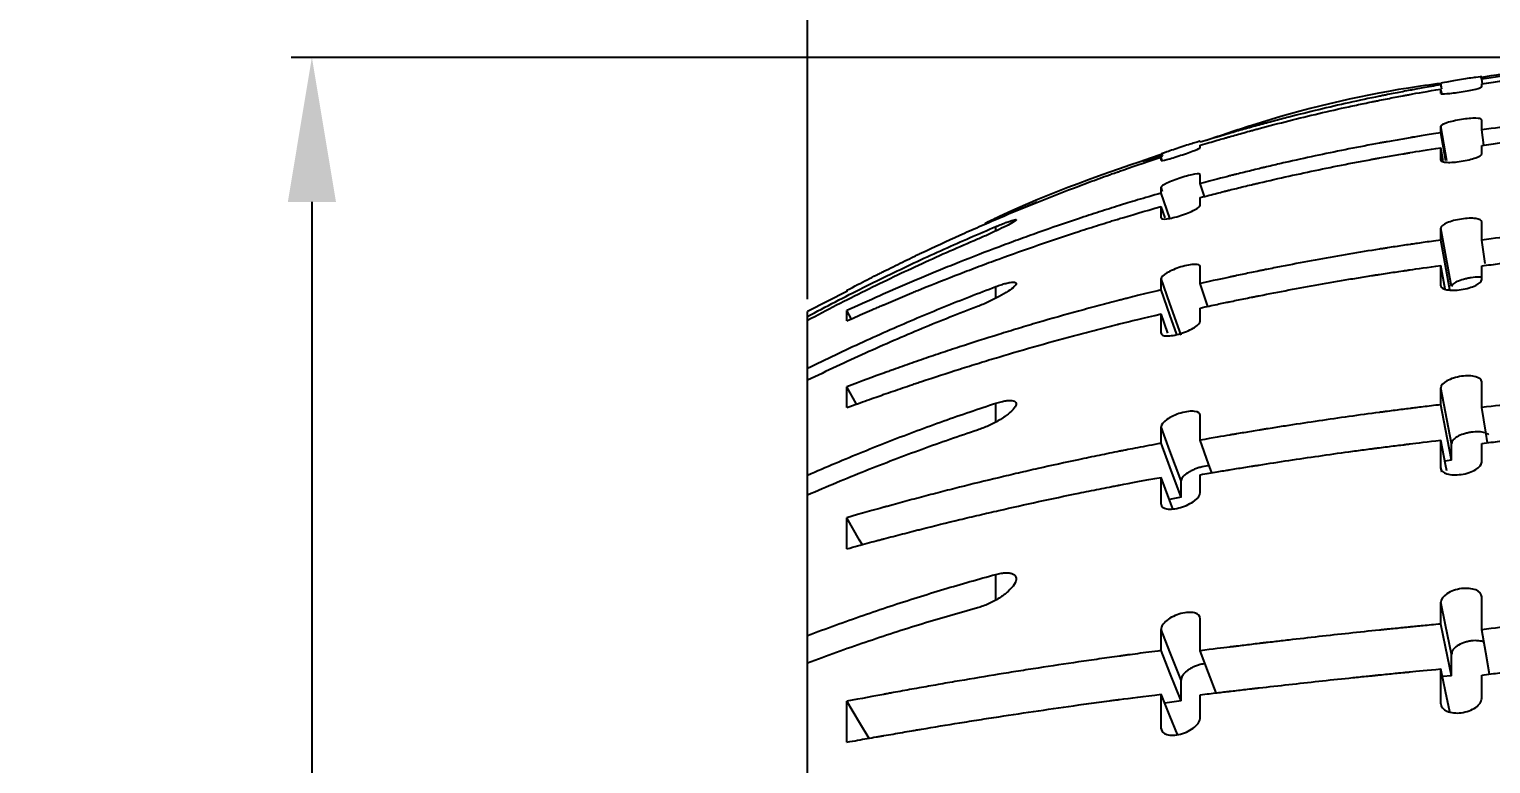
# Model space of a CAD drawing. Header units: millimetres. Extents: x 0 to 594, y 0 to 420.
# Drawn here: x 179.36 to 214.74, y 278.55 to 296.33 of the extents above; entities that cross this region are included whole.
import ezdxf

# ---------------------------------------------------------------- set-up
doc = ezdxf.new("R2010")
doc.units = ezdxf.units.MM
doc.header["$PDSIZE"] = -1
doc.layers.add('치수', color=4, linetype='Continuous')
doc.styles.add('누리로봇 문자스타일_20230829', font='GOTHIC.TTF')
doc.dimstyles.new('A2기본 치수스타일', dxfattribs={"dimtxt": 4, "dimasz": 4, "dimexe": 0.5, "dimexo": 0.3, "dimgap": 1, "dimtad": 1, "dimtoh": 1, "dimdec": 1, "dimzin": 12, "dimdsep": 46, "dimtxsty": '누리로봇 문자스타일_20230829', "dimcen": 0.09, "dimclrd": 3, "dimclre": 3, "dimclrt": 3, "dimadec": 0, "dimazin": 3, "dimtm": 1e-09, "dimtfac": 1, "dimtdec": 1, "dimtofl": 0, "dimtmove": 0, "dimatfit": 3, "dimfxl": 1, "dimfrac": 2, "dimarcsym": 0})

# ---------------------------------------------------------------- blocks, each defined once
blk = doc.blocks.new('*D59')
at = {"layer": 'Defpoints', "color": 0}
for p in [(220.527, 295.65), (186.2, 124.35), (220.483, 124.35)]:
    blk.add_point(p, dxfattribs=at)
at = {"layer": '치수', "color": 3, "lineweight": -2}
for p, q in [((220.227, 295.65), (185.7, 295.65)), ((186.2, 292.15), (186.2, 127.85)), ((220.183, 124.35), (185.7, 124.35))]:
    blk.add_line(p, q, dxfattribs=at)
at = {"layer": '치수', "color": 3}
for points in [[(185.617, 292.15), (186.783, 292.15), (186.2, 295.65)], [(185.617, 127.85), (186.783, 127.85), (186.2, 124.35)]]:
    blk.add_solid(points, dxfattribs=at)
at = {"layer": '치수', "color": 3, "insert": (182.637, 210), "char_height": 5, "attachment_point": 5, "rotation": 90, "style": '누리로봇 문자스타일_20230829'}
blk.add_mtext('{\\fISOCPEUR|b0|i0|c0|p34;%%C}171', dxfattribs=at)
blk = doc.blocks.new('*D62')
at = {"layer": 'Defpoints', "color": 0}
for p in [(250, 317.671), (198.2, 289.5), (250, 234.5)]:
    blk.add_point(p, dxfattribs=at)
at = {"layer": '치수', "color": 3, "lineweight": -2}
for p, q in [((198.2, 289.8), (198.2, 318.171)), ((250, 234.8), (250, 318.171)), ((201.7, 317.671), (246.5, 317.671))]:
    blk.add_line(p, q, dxfattribs=at)
at = {"layer": '치수', "color": 3}
for points in [[(201.7, 318.254), (201.7, 317.087), (198.2, 317.671)], [(246.5, 318.254), (246.5, 317.087), (250, 317.671)]]:
    blk.add_solid(points, dxfattribs=at)
at = {"layer": '치수', "color": 3, "insert": (224.1, 321.296), "char_height": 5, "attachment_point": 5, "style": '누리로봇 문자스타일_20230829'}
blk.add_mtext('51.8 {\\H0.7x;%%P0.5}', dxfattribs=at)

msp = doc.modelspace()

# ---------------------------------------------------------------- linework, layer by layer
at = {"color": 7, "linetype": 'Continuous', "lineweight": 25}
for p, q in [((214.523, 295.122), (214.523, 295.176)), ((214.539, 295.01), (214.523, 295.122)), ((213.535, 294.985), (213.535, 295.018)), ((213.554, 294.878), (213.535, 294.985)), ((213.535, 294.776), (213.535, 294.883)), ((213.555, 294.771), (213.535, 294.883)), ((214.523, 294.934), (214.523, 295.008)), ((214.523, 293.892), (214.523, 294.141)), ((213.535, 293.823), (213.535, 293.987)), ((214.578, 293.525), (214.523, 293.892)), ((207.71, 293.598), (207.71, 293.624)), ((207.71, 293.464), (207.71, 293.521)), ((213.535, 293.16), (213.535, 293.462)), ((213.591, 293.146), (213.535, 293.462)), ((214.523, 293.315), (214.523, 293.519)), ((206.811, 293.291), (206.316, 293.128)), ((206.76, 293.298), (206.76, 293.313)), ((206.76, 293.153), (206.76, 293.233)), ((206.788, 293.154), (206.76, 293.233)), ((207.71, 292.593), (207.71, 292.815)), ((206.76, 292.364), (206.76, 292.509)), ((206.97, 291.755), (206.76, 292.364)), ((207.811, 292.279), (207.71, 292.593)), ((203.758, 292.145), (202.93, 291.796)), ((206.76, 291.764), (206.76, 292.039)), ((206.856, 291.763), (206.76, 292.039)), ((207.71, 292.069), (207.71, 292.256)), ((202.745, 291.718), (202.496, 291.613)), ((214.523, 291.227), (214.523, 291.667)), ((213.535, 291.227), (213.535, 291.518)), ((214.61, 290.662), (214.523, 291.227)), ((207.71, 290.175), (207.71, 290.588)), ((213.535, 290.121), (213.535, 290.612)), ((213.639, 290.039), (213.535, 290.612)), ((214.523, 290.27), (214.523, 290.6)), ((206.76, 290.021), (206.76, 290.294)), ((207.894, 289.619), (207.71, 290.175)), ((199.164, 289.99), (198.2, 289.5)), ((199.154, 290.015), (199.154, 289.999)), ((198.2, 287.833), (198.2, 289.5)), ((199.154, 289.272), (199.154, 289.519)), ((199.261, 289.316), (199.154, 289.519)), ((207.71, 289.27), (207.71, 289.583)), ((206.76, 288.976), (206.76, 289.441)), ((206.927, 288.974), (206.76, 289.441)), ((198.2, 261.91), (198.2, 287.833)), ((214.523, 287.172), (214.523, 287.796)), ((199.154, 287.174), (199.154, 287.678)), ((199.386, 287.252), (199.154, 287.678)), ((213.535, 287.241), (213.535, 287.655)), ((207.71, 286.385), (207.71, 286.983)), ((206.76, 286.309), (206.76, 286.705)), ((213.535, 285.711), (213.535, 286.383)), ((214.523, 285.852), (214.523, 286.303)), ((213.79, 285.899), (213.632, 285.878)), ((206.76, 284.837), (206.76, 285.484)), ((207.71, 285.115), (207.71, 285.549)), ((207.243, 285.008), (206.961, 284.949)), ((199.154, 283.756), (199.154, 284.508)), ((213.535, 281.934), (213.535, 282.463)), ((214.523, 281.796), (214.523, 282.593)), ((207.71, 281.288), (207.71, 282.061)), ((206.76, 281.291), (206.76, 281.803)), ((213.535, 280.006), (213.535, 280.847)), ((213.79, 280.684), (213.574, 280.662)), ((214.523, 280.136), (214.523, 280.699)), ((199.154, 279.076), (199.154, 280.064)), ((206.76, 279.417), (206.76, 280.235)), ((207.243, 280.076), (206.848, 280.019)), ((207.71, 279.674), (207.71, 280.222))]:
    msp.add_line(p, q, dxfattribs=at)
at = {"color": 8, "linetype": 'Continuous', "lineweight": 25}
for p, q in [((213.56, 294.876), (213.535, 295.018)), ((213.682, 293.148), (213.535, 293.987)), ((206.788, 293.23), (206.76, 293.313)), ((206.797, 292.401), (206.76, 292.509)), ((202.76, 291.447), (202.76, 291.554)), ((202.76, 289.819), (202.76, 290.102)), ((202.76, 286.827), (202.76, 287.279)), ((213.555, 285.61), (213.535, 285.711)), ((202.76, 282.519), (202.76, 283.135)), ((206.8, 279.319), (206.76, 279.417))]:
    msp.add_line(p, q, dxfattribs=at)
at = {"color": 7, "linetype": 'Continuous', "lineweight": 25, "flags": 128}
for points in [[(213.655, 293.142), (213.647, 293.182), (213.535, 293.823)], [(213.79, 290.101), (213.647, 290.895), (213.535, 291.518)], [(213.753, 290.02), (213.647, 290.606), (213.535, 291.227)], [(207.243, 288.925), (206.973, 289.692), (206.76, 290.294)], [(207.142, 288.943), (206.973, 289.421), (206.76, 290.021)], [(213.79, 286.305), (213.647, 287.061), (213.535, 287.655)], [(213.79, 285.899), (213.647, 286.651), (213.535, 287.241)], [(214.662, 286.318), (214.619, 286.58), (214.523, 287.172)], [(207.243, 285.397), (206.973, 286.129), (206.76, 286.705)], [(207.243, 285.008), (206.973, 285.737), (206.76, 286.309)], [(207.985, 285.592), (207.909, 285.81), (207.71, 286.385)], [(213.678, 285.639), (213.647, 285.799), (213.535, 286.383)], [(207.047, 284.721), (206.973, 284.918), (206.76, 285.484)], [(199.527, 283.85), (199.462, 283.965), (199.154, 284.508)], [(213.79, 281.203), (213.647, 281.908), (213.535, 282.463)], [(207.243, 280.579), (206.973, 281.265), (206.76, 281.803)], [(213.79, 280.684), (213.647, 281.384), (213.535, 281.934)], [(214.712, 280.719), (214.619, 281.246), (214.523, 281.796)], [(207.243, 280.076), (206.973, 280.756), (206.76, 281.291)], [(208.09, 280.266), (207.909, 280.752), (207.71, 281.288)], [(213.75, 279.807), (213.647, 280.305), (213.535, 280.847)], [(199.694, 279.167), (199.462, 279.553), (199.154, 280.064)], [(207.155, 279.258), (206.973, 279.709), (206.76, 280.235)]]:
    msp.add_lwpolyline(points, dxfattribs=at)
at = {"color": 7, "linetype": 'Continuous', "lineweight": 25}
for points, knots in [([(226.575, 295.148), (225.849, 295.264), (223.839, 295.585), (220.5, 295.691), (217.179, 295.586), (215.187, 295.269), (214.479, 295.156)], [0, 0, 0, 0, 0.181404, 0.502225, 0.823046, 1, 1, 1, 1]), ([(220.5, 295.575), (220.335, 295.575), (220.19, 295.573), (220.003, 295.57), (219.917, 295.569), (219.83, 295.567), (219.79, 295.566), (219.774, 295.566), (219.763, 295.566), (219.76, 295.565), (219.634, 295.563), (219.452, 295.558), (219.231, 295.551), (219.134, 295.547), (219.069, 295.544), (219.035, 295.543), (218.503, 295.522), (218.005, 295.493), (217.258, 295.436), (216.885, 295.404), (216.449, 295.361), (216.231, 295.338), (216.137, 295.328), (216.075, 295.321), (216.045, 295.318), (215.882, 295.3), (215.691, 295.278), (215.476, 295.251), (215.371, 295.238), (215.319, 295.231), (215.296, 295.228), (215.282, 295.226), (215.272, 295.225), (215.098, 295.203), (214.85, 295.17), (214.523, 295.122)], [0, 0, 0, 0, 0.0625, 0.0625, 0.09375, 0.109375, 0.117188, 0.121094, 0.121094, 0.125, 0.125, 0.1875, 0.21875, 0.234375, 0.234375, 0.25, 0.25, 0.5, 0.5, 0.625, 0.6875, 0.71875, 0.734375, 0.734375, 0.75, 0.75, 0.8125, 0.84375, 0.859375, 0.867188, 0.871094, 0.871094, 0.875, 0.875, 1, 1, 1, 1]), ([(214.523, 295.176), (214.522, 295.18), (214.471, 295.175), (214.287, 295.152), (214.162, 295.134), (213.9, 295.092), (213.774, 295.07), (213.588, 295.034), (213.535, 295.022), (213.535, 295.018)], [0, 0, 0, 0, 0.25, 0.25, 0.5, 0.5, 0.75, 0.75, 1, 1, 1, 1]), ([(214.523, 295.008), (214.687, 295.032), (214.831, 295.052), (215.017, 295.078), (215.102, 295.089), (215.189, 295.101), (215.229, 295.106), (215.245, 295.108), (215.256, 295.11), (215.259, 295.11), (215.384, 295.126), (215.566, 295.149), (215.786, 295.175), (215.883, 295.186), (215.947, 295.194), (215.981, 295.198), (216.512, 295.257), (217.01, 295.304), (217.756, 295.362), (218.129, 295.387), (218.566, 295.412), (218.785, 295.422), (218.879, 295.427), (218.941, 295.429), (218.971, 295.431), (219.135, 295.437), (219.327, 295.445), (219.542, 295.451), (219.648, 295.454), (219.7, 295.456), (219.723, 295.456), (219.738, 295.456), (219.747, 295.457), (219.921, 295.461), (220.17, 295.466), (220.5, 295.468)], [0, 0, 0, 0, 0.0625, 0.0625, 0.09375, 0.109375, 0.117188, 0.121094, 0.121094, 0.125, 0.125, 0.1875, 0.21875, 0.234375, 0.234375, 0.25, 0.25, 0.5, 0.5, 0.625, 0.6875, 0.71875, 0.734375, 0.734375, 0.75, 0.75, 0.8125, 0.84375, 0.859375, 0.867188, 0.871094, 0.871094, 0.875, 0.875, 1, 1, 1, 1]), ([(213.535, 294.985), (213.371, 294.957), (213.227, 294.932), (213.04, 294.899), (212.955, 294.883), (212.868, 294.867), (212.827, 294.86), (212.811, 294.857), (212.8, 294.855), (212.797, 294.854), (212.671, 294.831), (212.49, 294.796), (212.271, 294.753), (212.176, 294.734), (212.112, 294.721), (212.078, 294.714), (211.552, 294.607), (211.063, 294.499), (210.335, 294.325), (209.972, 294.235), (209.551, 294.125), (209.341, 294.069), (209.251, 294.044), (209.191, 294.028), (209.163, 294.02), (209.006, 293.977), (208.823, 293.926), (208.617, 293.868), (208.517, 293.839), (208.467, 293.824), (208.446, 293.818), (208.431, 293.814), (208.423, 293.811), (208.25, 293.761), (208.014, 293.692), (207.71, 293.598)], [0, 0, 0, 0, 0.0625, 0.0625, 0.09375, 0.109375, 0.117187, 0.121094, 0.121094, 0.125, 0.125, 0.1875, 0.21875, 0.234375, 0.234375, 0.25, 0.25, 0.5, 0.5, 0.625, 0.6875, 0.71875, 0.734375, 0.734375, 0.75, 0.75, 0.8125, 0.84375, 0.859375, 0.867187, 0.871094, 0.871094, 0.875, 0.875, 1, 1, 1, 1]), ([(207.71, 293.521), (207.863, 293.567), (207.998, 293.607), (208.175, 293.659), (208.257, 293.682), (208.341, 293.707), (208.38, 293.718), (208.397, 293.723), (208.407, 293.726), (208.411, 293.727), (208.53, 293.761), (208.704, 293.81), (208.915, 293.868), (209.008, 293.893), (209.069, 293.91), (209.102, 293.919), (209.612, 294.055), (210.095, 294.177), (210.821, 294.348), (211.186, 294.43), (211.616, 294.522), (211.832, 294.567), (211.924, 294.585), (211.986, 294.598), (212.016, 294.604), (212.177, 294.636), (212.367, 294.673), (212.581, 294.714), (212.686, 294.734), (212.738, 294.743), (212.76, 294.747), (212.775, 294.75), (212.784, 294.752), (212.959, 294.784), (213.208, 294.829), (213.535, 294.883)], [0, 0, 0, 0, 0.0625, 0.0625, 0.09375, 0.109375, 0.117187, 0.121094, 0.121094, 0.125, 0.125, 0.1875, 0.21875, 0.234375, 0.234375, 0.25, 0.25, 0.5, 0.5, 0.625, 0.6875, 0.71875, 0.734375, 0.734375, 0.75, 0.75, 0.8125, 0.84375, 0.859375, 0.867188, 0.871094, 0.871094, 0.875, 0.875, 1, 1, 1, 1]), ([(213.535, 295.02), (213.273, 294.984), (211.725, 294.77), (209.821, 294.302), (208.224, 293.762), (207.857, 293.638)], [0, 0, 0, 0, 0.1354492, 0.8013161, 1, 1, 1, 1]), ([(213.535, 294.776), (213.536, 294.765), (213.587, 294.764), (213.772, 294.779), (213.898, 294.795), (214.16, 294.837), (214.285, 294.861), (214.471, 294.905), (214.523, 294.923), (214.523, 294.934)], [0, 0, 0, 0, 0.25, 0.25, 0.5, 0.5, 0.75, 0.75, 1, 1, 1, 1]), ([(214.523, 294.141), (214.522, 294.162), (214.471, 294.175), (214.287, 294.176), (214.162, 294.165), (213.9, 294.124), (213.774, 294.096), (213.588, 294.036), (213.535, 294.008), (213.535, 293.987)], [0, 0, 0, 0, 0.25, 0.25, 0.5, 0.5, 0.75, 0.75, 1, 1, 1, 1]), ([(220.5, 294.376), (220.335, 294.373), (220.19, 294.37), (220.003, 294.365), (219.917, 294.362), (219.83, 294.36), (219.79, 294.358), (219.774, 294.358), (219.763, 294.358), (219.76, 294.357), (219.634, 294.353), (219.452, 294.346), (219.231, 294.337), (219.134, 294.332), (219.069, 294.329), (219.035, 294.328), (218.503, 294.301), (218.005, 294.269), (217.258, 294.208), (216.885, 294.175), (216.449, 294.131), (216.231, 294.107), (216.137, 294.097), (216.075, 294.09), (216.045, 294.087), (215.882, 294.069), (215.691, 294.046), (215.476, 294.02), (215.371, 294.007), (215.319, 294), (215.296, 293.997), (215.282, 293.995), (215.272, 293.994), (215.098, 293.972), (214.85, 293.939), (214.523, 293.892)], [0, 0, 0, 0, 0.0625, 0.0625, 0.09375, 0.109375, 0.117187, 0.121094, 0.121094, 0.125, 0.125, 0.1875, 0.21875, 0.234375, 0.234375, 0.25, 0.25, 0.5, 0.5, 0.625, 0.6875, 0.71875, 0.734375, 0.734375, 0.75, 0.75, 0.8125, 0.84375, 0.859375, 0.867187, 0.871094, 0.871094, 0.875, 0.875, 1, 1, 1, 1]), ([(213.535, 293.823), (213.371, 293.798), (213.227, 293.775), (213.04, 293.745), (212.955, 293.731), (212.868, 293.716), (212.827, 293.71), (212.811, 293.707), (212.8, 293.705), (212.797, 293.704), (212.671, 293.683), (212.49, 293.652), (212.271, 293.613), (212.176, 293.596), (212.112, 293.585), (212.078, 293.579), (211.552, 293.482), (211.063, 293.386), (210.335, 293.231), (209.972, 293.152), (209.551, 293.055), (209.341, 293.005), (209.251, 292.984), (209.191, 292.97), (209.163, 292.963), (209.006, 292.925), (208.823, 292.88), (208.617, 292.829), (208.517, 292.803), (208.467, 292.791), (208.446, 292.785), (208.431, 292.782), (208.423, 292.78), (208.25, 292.736), (208.014, 292.675), (207.71, 292.593)], [0, 0, 0, 0, 0.0625, 0.0625, 0.09375, 0.109375, 0.117187, 0.121094, 0.121094, 0.125, 0.125, 0.1875, 0.21875, 0.234375, 0.234375, 0.25, 0.25, 0.5, 0.5, 0.625, 0.6875, 0.71875, 0.734375, 0.734375, 0.75, 0.75, 0.8125, 0.84375, 0.859375, 0.867188, 0.871094, 0.871094, 0.875, 0.875, 1, 1, 1, 1]), ([(214.523, 293.519), (214.687, 293.542), (214.831, 293.562), (215.017, 293.587), (215.102, 293.599), (215.189, 293.61), (215.229, 293.615), (215.245, 293.617), (215.256, 293.619), (215.259, 293.619), (215.384, 293.635), (215.566, 293.658), (215.786, 293.684), (215.883, 293.695), (215.947, 293.703), (215.981, 293.707), (216.512, 293.767), (217.01, 293.816), (217.756, 293.877), (218.129, 293.905), (218.566, 293.932), (218.785, 293.945), (218.879, 293.95), (218.941, 293.953), (218.971, 293.955), (219.135, 293.963), (219.327, 293.972), (219.542, 293.981), (219.648, 293.985), (219.7, 293.987), (219.723, 293.988), (219.738, 293.988), (219.747, 293.989), (219.921, 293.995), (220.17, 294.003), (220.5, 294.01)], [0, 0, 0, 0, 0.0625, 0.0625, 0.09375, 0.109375, 0.117188, 0.121094, 0.121094, 0.125, 0.125, 0.1875, 0.21875, 0.234375, 0.234375, 0.25, 0.25, 0.5, 0.5, 0.625, 0.6875, 0.71875, 0.734375, 0.734375, 0.75, 0.75, 0.8125, 0.84375, 0.859375, 0.867187, 0.871094, 0.871094, 0.875, 0.875, 1, 1, 1, 1]), ([(207.71, 293.624), (207.71, 293.625), (207.661, 293.61), (207.485, 293.555), (207.367, 293.517), (207.114, 293.434), (206.991, 293.393), (206.811, 293.331), (206.76, 293.314), (206.76, 293.313)], [0, 0, 0, 0, 0.25, 0.25, 0.5, 0.5, 0.75, 0.75, 1, 1, 1, 1]), ([(206.76, 293.153), (206.761, 293.145), (206.81, 293.154), (206.987, 293.201), (207.108, 293.237), (207.36, 293.32), (207.481, 293.362), (207.66, 293.432), (207.71, 293.456), (207.71, 293.464)], [0, 0, 0, 0, 0.25, 0.25, 0.5, 0.5, 0.75, 0.75, 1, 1, 1, 1]), ([(207.71, 292.256), (207.863, 292.296), (207.998, 292.331), (208.175, 292.376), (208.257, 292.397), (208.341, 292.418), (208.38, 292.428), (208.397, 292.432), (208.407, 292.434), (208.411, 292.435), (208.53, 292.465), (208.704, 292.508), (208.915, 292.559), (209.008, 292.581), (209.069, 292.595), (209.102, 292.603), (209.612, 292.723), (210.095, 292.83), (210.821, 292.981), (211.186, 293.054), (211.616, 293.136), (211.832, 293.176), (211.924, 293.193), (211.986, 293.204), (212.016, 293.21), (212.177, 293.239), (212.367, 293.272), (212.581, 293.308), (212.686, 293.326), (212.738, 293.335), (212.76, 293.338), (212.775, 293.341), (212.784, 293.343), (212.959, 293.372), (213.208, 293.412), (213.535, 293.462)], [0, 0, 0, 0, 0.0625, 0.0625, 0.09375, 0.109375, 0.117188, 0.121094, 0.121094, 0.125, 0.125, 0.1875, 0.21875, 0.234375, 0.234375, 0.25, 0.25, 0.5, 0.5, 0.625, 0.6875, 0.71875, 0.734375, 0.734375, 0.75, 0.75, 0.8125, 0.84375, 0.859375, 0.867188, 0.871094, 0.871094, 0.875, 0.875, 1, 1, 1, 1]), ([(199.154, 290.014), (199.333, 290.108), (199.498, 290.193), (199.721, 290.307), (199.827, 290.361), (199.941, 290.418), (199.995, 290.446), (200.018, 290.457), (200.033, 290.464), (200.039, 290.467), (200.195, 290.545), (200.419, 290.656), (200.687, 290.786), (200.803, 290.842), (200.881, 290.879), (200.921, 290.898), (201.264, 291.061), (201.726, 291.275), (202.197, 291.484), (202.513, 291.622), (202.673, 291.691), (203.147, 291.893), (203.467, 292.025), (204.112, 292.284), (204.435, 292.409), (204.931, 292.596), (205.179, 292.688), (205.468, 292.792), (205.612, 292.843), (205.684, 292.868), (205.715, 292.879), (205.735, 292.886), (205.748, 292.891), (206.009, 292.982), (206.343, 293.098), (206.76, 293.233)], [0, 0, 0, 0, 0.0625, 0.0625, 0.09375, 0.109375, 0.117187, 0.121094, 0.121094, 0.125, 0.125, 0.1875, 0.21875, 0.234375, 0.234375, 0.25, 0.25, 0.375, 0.4375, 0.4375, 0.5, 0.5, 0.625, 0.625, 0.75, 0.75, 0.8125, 0.84375, 0.859375, 0.867187, 0.871094, 0.871094, 0.875, 0.875, 1, 1, 1, 1]), ([(206.76, 293.298), (205.411, 292.837), (203.937, 292.334), (202.603, 291.679), (202.491, 291.624)], [0, 0, 0, 0, 0.915977, 1, 1, 1, 1]), ([(213.535, 293.16), (213.536, 293.132), (213.587, 293.114), (213.772, 293.104), (213.898, 293.113), (214.16, 293.154), (214.285, 293.185), (214.471, 293.252), (214.523, 293.287), (214.523, 293.315)], [0, 0, 0, 0, 0.25, 0.25, 0.5, 0.5, 0.75, 0.75, 1, 1, 1, 1]), ([(207.71, 292.815), (207.71, 292.833), (207.661, 292.835), (207.485, 292.805), (207.367, 292.775), (207.114, 292.694), (206.991, 292.647), (206.811, 292.562), (206.76, 292.527), (206.76, 292.509)], [0, 0, 0, 0, 0.25, 0.25, 0.5, 0.5, 0.75, 0.75, 1, 1, 1, 1]), ([(206.76, 292.364), (206.55, 292.304), (206.361, 292.248), (206.109, 292.172), (205.992, 292.136), (205.869, 292.098), (205.811, 292.08), (205.782, 292.072), (205.771, 292.068), (205.763, 292.065), (205.76, 292.065), (205.592, 292.012), (205.346, 291.935), (205.097, 291.854), (204.931, 291.8), (204.846, 291.772), (204.435, 291.635), (203.947, 291.467), (203.465, 291.294), (203.146, 291.177), (202.988, 291.119), (202.509, 290.939), (202.036, 290.755), (201.494, 290.537), (201.263, 290.442), (201.11, 290.378), (201.035, 290.347), (200.802, 290.249), (200.571, 290.151), (200.308, 290.037), (200.177, 289.98), (200.112, 289.951), (200.084, 289.939), (200.065, 289.931), (200.054, 289.926), (199.808, 289.817), (199.509, 289.684), (199.154, 289.519)], [0, 0, 0, 0, 0.0625, 0.0625, 0.09375, 0.109375, 0.117188, 0.121094, 0.123047, 0.123047, 0.125, 0.125, 0.1875, 0.21875, 0.21875, 0.25, 0.25, 0.375, 0.4375, 0.4375, 0.5, 0.5, 0.625, 0.6875, 0.71875, 0.71875, 0.75, 0.75, 0.8125, 0.84375, 0.859375, 0.867187, 0.871094, 0.871094, 0.875, 0.875, 1, 1, 1, 1]), ([(199.154, 289.272), (199.333, 289.353), (199.498, 289.426), (199.721, 289.523), (199.827, 289.569), (199.941, 289.618), (199.995, 289.642), (200.018, 289.652), (200.033, 289.658), (200.039, 289.66), (200.195, 289.727), (200.419, 289.822), (200.687, 289.933), (200.803, 289.981), (200.881, 290.013), (200.921, 290.03), (201.264, 290.169), (201.726, 290.353), (202.197, 290.533), (202.513, 290.651), (202.673, 290.711), (203.147, 290.885), (203.467, 290.998), (204.112, 291.221), (204.435, 291.329), (204.931, 291.489), (205.179, 291.568), (205.468, 291.658), (205.612, 291.702), (205.684, 291.724), (205.715, 291.734), (205.735, 291.74), (205.748, 291.744), (206.009, 291.823), (206.343, 291.922), (206.76, 292.039)], [0, 0, 0, 0, 0.0625, 0.0625, 0.09375, 0.109375, 0.117188, 0.121094, 0.121094, 0.125, 0.125, 0.1875, 0.21875, 0.234375, 0.234375, 0.25, 0.25, 0.375, 0.4375, 0.4375, 0.5, 0.5, 0.625, 0.625, 0.75, 0.75, 0.8125, 0.84375, 0.859375, 0.867188, 0.871094, 0.871094, 0.875, 0.875, 1, 1, 1, 1]), ([(206.76, 291.764), (206.761, 291.739), (206.81, 291.731), (206.987, 291.752), (207.108, 291.781), (207.36, 291.862), (207.481, 291.911), (207.66, 292.004), (207.71, 292.044), (207.71, 292.069)], [0, 0, 0, 0, 0.25, 0.25, 0.5, 0.5, 0.75, 0.75, 1, 1, 1, 1]), ([(202.76, 291.554), (202.782, 291.563), (202.826, 291.581), (202.889, 291.606), (202.948, 291.629), (203.022, 291.658), (203.106, 291.687), (203.183, 291.711), (203.234, 291.723), (203.262, 291.72), (203.221, 291.682), (203.068, 291.596), (202.883, 291.504), (202.715, 291.424), (202.583, 291.363), (202.447, 291.303), (202.359, 291.265), (202.315, 291.246)], [0, 0, 0, 0, 0.031939, 0.063281, 0.094328, 0.125392, 0.18829, 0.250358, 0.31278, 0.375391, 0.500046, 0.62489, 0.749503, 0.81193, 0.874458, 0.937688, 1, 1, 1, 1]), ([(214.523, 291.667), (214.522, 291.705), (214.471, 291.734), (214.287, 291.76), (214.162, 291.757), (213.9, 291.717), (213.774, 291.683), (213.588, 291.601), (213.535, 291.556), (213.535, 291.518)], [0, 0, 0, 0, 0.25, 0.25, 0.5, 0.5, 0.75, 0.75, 1, 1, 1, 1]), ([(220.5, 291.733), (220.335, 291.729), (220.19, 291.723), (220.003, 291.716), (219.917, 291.713), (219.83, 291.709), (219.79, 291.707), (219.774, 291.707), (219.763, 291.706), (219.76, 291.706), (219.634, 291.7), (219.452, 291.692), (219.231, 291.68), (219.134, 291.675), (219.069, 291.671), (219.035, 291.669), (218.503, 291.638), (218.005, 291.603), (217.258, 291.539), (216.885, 291.505), (216.449, 291.461), (216.231, 291.438), (216.137, 291.427), (216.075, 291.42), (216.045, 291.417), (215.882, 291.399), (215.691, 291.377), (215.476, 291.351), (215.371, 291.338), (215.319, 291.331), (215.296, 291.329), (215.282, 291.327), (215.272, 291.326), (215.098, 291.304), (214.85, 291.272), (214.523, 291.227)], [0, 0, 0, 0, 0.0625, 0.0625, 0.09375, 0.109375, 0.117188, 0.121094, 0.121094, 0.125, 0.125, 0.1875, 0.21875, 0.234375, 0.234375, 0.25, 0.25, 0.5, 0.5, 0.625, 0.6875, 0.71875, 0.734375, 0.734375, 0.75, 0.75, 0.8125, 0.84375, 0.859375, 0.867188, 0.871094, 0.871094, 0.875, 0.875, 1, 1, 1, 1]), ([(198.2, 289.379), (198.425, 289.498), (198.871, 289.735), (199.54, 290.075), (200.201, 290.401), (200.853, 290.711), (201.496, 291.006), (202.13, 291.287), (202.552, 291.466), (202.76, 291.554)], [0, 0, 0, 0, 0.1509943, 0.2992836, 0.4448617, 0.5877244, 0.727869, 0.8652942, 1, 1, 1, 1]), ([(202.315, 291.246), (202.092, 291.151), (201.643, 290.958), (200.968, 290.653), (200.286, 290.334), (199.596, 289.999), (198.899, 289.648), (198.434, 289.404), (198.2, 289.281)], [0, 0, 0, 0, 0.1596774, 0.3221531, 0.4874267, 0.6554956, 0.8263556, 1, 1, 1, 1]), ([(213.535, 291.227), (213.371, 291.205), (213.227, 291.185), (213.04, 291.158), (212.955, 291.146), (212.868, 291.133), (212.827, 291.127), (212.811, 291.125), (212.8, 291.123), (212.797, 291.123), (212.671, 291.104), (212.49, 291.077), (212.271, 291.043), (212.176, 291.028), (212.112, 291.018), (212.078, 291.013), (211.552, 290.929), (211.063, 290.846), (210.335, 290.714), (209.972, 290.646), (209.551, 290.564), (209.341, 290.522), (209.251, 290.504), (209.191, 290.492), (209.163, 290.486), (209.006, 290.454), (208.823, 290.416), (208.617, 290.373), (208.517, 290.351), (208.467, 290.341), (208.446, 290.336), (208.431, 290.333), (208.423, 290.331), (208.25, 290.294), (208.014, 290.244), (207.71, 290.175)], [0, 0, 0, 0, 0.0625, 0.0625, 0.09375, 0.109375, 0.117187, 0.121094, 0.121094, 0.125, 0.125, 0.1875, 0.21875, 0.234375, 0.234375, 0.25, 0.25, 0.5, 0.5, 0.625, 0.6875, 0.71875, 0.734375, 0.734375, 0.75, 0.75, 0.8125, 0.84375, 0.859375, 0.867188, 0.871094, 0.871094, 0.875, 0.875, 1, 1, 1, 1]), ([(214.523, 290.6), (214.687, 290.623), (214.831, 290.642), (215.017, 290.667), (215.102, 290.678), (215.189, 290.689), (215.229, 290.694), (215.245, 290.696), (215.256, 290.697), (215.259, 290.697), (215.384, 290.713), (215.566, 290.735), (215.786, 290.761), (215.883, 290.772), (215.947, 290.78), (215.981, 290.784), (216.512, 290.843), (217.01, 290.893), (217.756, 290.957), (218.129, 290.987), (218.566, 291.017), (218.785, 291.031), (218.879, 291.037), (218.941, 291.041), (218.971, 291.042), (219.135, 291.052), (219.327, 291.063), (219.542, 291.074), (219.648, 291.079), (219.7, 291.081), (219.723, 291.083), (219.738, 291.083), (219.747, 291.084), (219.921, 291.092), (220.17, 291.103), (220.5, 291.113)], [0, 0, 0, 0, 0.0625, 0.0625, 0.09375, 0.109375, 0.117188, 0.121094, 0.121094, 0.125, 0.125, 0.1875, 0.21875, 0.234375, 0.234375, 0.25, 0.25, 0.5, 0.5, 0.625, 0.6875, 0.71875, 0.734375, 0.734375, 0.75, 0.75, 0.8125, 0.84375, 0.859375, 0.867187, 0.871094, 0.871094, 0.875, 0.875, 1, 1, 1, 1]), ([(207.71, 290.588), (207.71, 290.624), (207.661, 290.642), (207.485, 290.638), (207.367, 290.616), (207.114, 290.538), (206.991, 290.486), (206.811, 290.379), (206.76, 290.329), (206.76, 290.294)], [0, 0, 0, 0, 0.25, 0.25, 0.5, 0.5, 0.75, 0.75, 1, 1, 1, 1]), ([(207.71, 289.583), (207.863, 289.617), (207.998, 289.646), (208.175, 289.684), (208.257, 289.701), (208.341, 289.718), (208.38, 289.727), (208.397, 289.73), (208.407, 289.732), (208.411, 289.733), (208.53, 289.758), (208.704, 289.794), (208.915, 289.837), (209.008, 289.855), (209.069, 289.868), (209.102, 289.874), (209.612, 289.975), (210.095, 290.066), (210.821, 290.195), (211.186, 290.258), (211.616, 290.328), (211.832, 290.363), (211.924, 290.377), (211.986, 290.387), (212.016, 290.392), (212.177, 290.417), (212.367, 290.446), (212.581, 290.477), (212.686, 290.493), (212.738, 290.5), (212.76, 290.504), (212.775, 290.506), (212.784, 290.507), (212.959, 290.533), (213.208, 290.569), (213.535, 290.612)], [0, 0, 0, 0, 0.0625, 0.0625, 0.09375, 0.109375, 0.117187, 0.121094, 0.121094, 0.125, 0.125, 0.1875, 0.21875, 0.234375, 0.234375, 0.25, 0.25, 0.5, 0.5, 0.625, 0.6875, 0.71875, 0.734375, 0.734375, 0.75, 0.75, 0.8125, 0.84375, 0.859375, 0.867187, 0.871094, 0.871094, 0.875, 0.875, 1, 1, 1, 1]), ([(202.76, 290.102), (202.782, 290.11), (202.826, 290.126), (202.889, 290.147), (202.948, 290.165), (203.022, 290.186), (203.106, 290.204), (203.183, 290.212), (203.234, 290.205), (203.262, 290.177), (203.221, 290.107), (203.068, 289.99), (202.883, 289.88), (202.715, 289.793), (202.583, 289.73), (202.447, 289.67), (202.359, 289.635), (202.315, 289.618)], [0, 0, 0, 0, 0.03194, 0.063282, 0.094329, 0.125392, 0.188291, 0.250358, 0.31278, 0.375391, 0.500046, 0.62489, 0.749503, 0.811931, 0.874458, 0.937688, 1, 1, 1, 1]), ([(213.535, 290.121), (213.536, 290.077), (213.587, 290.042), (213.772, 290.008), (213.898, 290.01), (214.16, 290.049), (214.285, 290.085), (214.471, 290.175), (214.523, 290.226), (214.523, 290.27)], [0, 0, 0, 0, 0.25, 0.25, 0.5, 0.5, 0.75, 0.75, 1, 1, 1, 1]), ([(214.523, 290.328), (214.499, 290.329), (214.426, 290.335), (214.298, 290.321), (214.174, 290.299), (214.054, 290.27), (213.921, 290.223), (213.812, 290.159), (213.797, 290.121), (213.79, 290.101)], [0, 0, 0, 0, 0.086775, 0.268057, 0.359565, 0.450267, 0.632238, 0.815645, 1, 1, 1, 1]), ([(198.2, 288.127), (198.425, 288.236), (198.871, 288.453), (199.539, 288.764), (200.2, 289.06), (200.852, 289.342), (201.495, 289.609), (202.13, 289.863), (202.551, 290.023), (202.76, 290.102)], [0, 0, 0, 0, 0.150848, 0.29904, 0.44457, 0.587432, 0.727625, 0.865148, 1, 1, 1, 1]), ([(206.76, 290.021), (206.55, 289.971), (206.361, 289.925), (206.109, 289.862), (205.992, 289.832), (205.869, 289.801), (205.811, 289.786), (205.782, 289.779), (205.771, 289.776), (205.763, 289.774), (205.76, 289.773), (205.592, 289.73), (205.346, 289.666), (205.097, 289.599), (204.931, 289.554), (204.846, 289.531), (204.435, 289.418), (203.947, 289.28), (203.465, 289.137), (203.146, 289.04), (202.988, 288.992), (202.509, 288.844), (202.036, 288.693), (201.494, 288.513), (201.263, 288.435), (201.11, 288.383), (201.035, 288.357), (200.802, 288.277), (200.571, 288.196), (200.308, 288.103), (200.177, 288.056), (200.112, 288.032), (200.084, 288.022), (200.065, 288.016), (200.054, 288.012), (199.808, 287.922), (199.509, 287.813), (199.154, 287.678)], [0, 0, 0, 0, 0.0625, 0.0625, 0.09375, 0.109375, 0.117187, 0.121094, 0.123047, 0.123047, 0.125, 0.125, 0.1875, 0.21875, 0.21875, 0.25, 0.25, 0.375, 0.4375, 0.4375, 0.5, 0.5, 0.625, 0.6875, 0.71875, 0.71875, 0.75, 0.75, 0.8125, 0.84375, 0.859375, 0.867187, 0.871094, 0.871094, 0.875, 0.875, 1, 1, 1, 1]), ([(202.315, 289.618), (202.092, 289.532), (201.643, 289.359), (200.968, 289.084), (200.285, 288.794), (199.595, 288.489), (198.898, 288.169), (198.434, 287.946), (198.2, 287.833)], [0, 0, 0, 0, 0.159758, 0.322283, 0.487572, 0.655625, 0.826436, 1, 1, 1, 1]), ([(199.154, 287.174), (199.333, 287.24), (199.498, 287.299), (199.721, 287.379), (199.827, 287.416), (199.941, 287.456), (199.995, 287.475), (200.018, 287.483), (200.033, 287.489), (200.039, 287.491), (200.195, 287.545), (200.419, 287.622), (200.687, 287.713), (200.803, 287.752), (200.881, 287.778), (200.921, 287.792), (201.264, 287.906), (201.726, 288.056), (202.197, 288.203), (202.513, 288.301), (202.673, 288.349), (203.147, 288.492), (203.467, 288.585), (204.112, 288.768), (204.435, 288.857), (204.931, 288.989), (205.179, 289.054), (205.468, 289.127), (205.612, 289.164), (205.684, 289.182), (205.715, 289.19), (205.735, 289.195), (205.748, 289.198), (206.009, 289.263), (206.343, 289.345), (206.76, 289.441)], [0, 0, 0, 0, 0.0625, 0.0625, 0.09375, 0.109375, 0.117187, 0.121094, 0.121094, 0.125, 0.125, 0.1875, 0.21875, 0.234375, 0.234375, 0.25, 0.25, 0.375, 0.4375, 0.4375, 0.5, 0.5, 0.625, 0.625, 0.75, 0.75, 0.8125, 0.84375, 0.859375, 0.867187, 0.871094, 0.871094, 0.875, 0.875, 1, 1, 1, 1]), ([(206.76, 288.976), (206.761, 288.934), (206.81, 288.909), (206.987, 288.905), (207.108, 288.926), (207.36, 289.004), (207.481, 289.058), (207.66, 289.172), (207.71, 289.228), (207.71, 289.27)], [0, 0, 0, 0, 0.25, 0.25, 0.5, 0.5, 0.75, 0.75, 1, 1, 1, 1]), ([(214.523, 287.796), (214.522, 287.85), (214.471, 287.894), (214.287, 287.945), (214.162, 287.949), (213.9, 287.912), (213.774, 287.872), (213.588, 287.769), (213.535, 287.709), (213.535, 287.655)], [0, 0, 0, 0, 0.25, 0.25, 0.5, 0.5, 0.75, 0.75, 1, 1, 1, 1]), ([(220.5, 287.692), (220.335, 287.685), (220.19, 287.679), (220.003, 287.669), (219.917, 287.665), (219.83, 287.66), (219.79, 287.658), (219.774, 287.657), (219.763, 287.657), (219.76, 287.656), (219.634, 287.65), (219.452, 287.639), (219.231, 287.626), (219.134, 287.62), (219.069, 287.616), (219.035, 287.614), (218.503, 287.579), (218.005, 287.541), (217.258, 287.476), (216.885, 287.441), (216.449, 287.397), (216.231, 287.374), (216.137, 287.364), (216.075, 287.357), (216.045, 287.354), (215.882, 287.336), (215.691, 287.315), (215.476, 287.29), (215.371, 287.277), (215.319, 287.271), (215.296, 287.269), (215.282, 287.267), (215.272, 287.266), (215.098, 287.245), (214.85, 287.215), (214.523, 287.172)], [0, 0, 0, 0, 0.0625, 0.0625, 0.09375, 0.109375, 0.117187, 0.121094, 0.121094, 0.125, 0.125, 0.1875, 0.21875, 0.234375, 0.234375, 0.25, 0.25, 0.5, 0.5, 0.625, 0.6875, 0.71875, 0.734375, 0.734375, 0.75, 0.75, 0.8125, 0.84375, 0.859375, 0.867188, 0.871094, 0.871094, 0.875, 0.875, 1, 1, 1, 1]), ([(202.76, 287.279), (202.782, 287.286), (202.826, 287.3), (202.889, 287.316), (202.948, 287.33), (203.022, 287.342), (203.106, 287.349), (203.183, 287.34), (203.234, 287.315), (203.262, 287.262), (203.221, 287.162), (203.068, 287.016), (202.883, 286.89), (202.715, 286.797), (202.583, 286.732), (202.447, 286.674), (202.359, 286.643), (202.315, 286.628)], [0, 0, 0, 0, 0.031941, 0.063283, 0.09433, 0.125392, 0.188292, 0.250358, 0.31278, 0.375391, 0.500046, 0.62489, 0.749503, 0.811932, 0.874458, 0.937688, 1, 1, 1, 1]), ([(198.2, 285.538), (198.425, 285.635), (198.87, 285.829), (199.538, 286.105), (200.198, 286.367), (200.85, 286.616), (201.494, 286.85), (202.129, 287.072), (202.551, 287.211), (202.76, 287.279)], [0, 0, 0, 0, 0.150707, 0.298804, 0.444286, 0.587148, 0.727388, 0.865006, 1, 1, 1, 1]), ([(207.71, 286.983), (207.71, 287.035), (207.661, 287.07), (207.485, 287.092), (207.367, 287.078), (207.114, 287.005), (206.991, 286.949), (206.811, 286.822), (206.76, 286.757), (206.76, 286.705)], [0, 0, 0, 0, 0.25, 0.25, 0.5, 0.5, 0.75, 0.75, 1, 1, 1, 1]), ([(213.535, 287.241), (213.371, 287.223), (213.227, 287.206), (213.04, 287.183), (212.955, 287.172), (212.868, 287.162), (212.827, 287.157), (212.811, 287.154), (212.8, 287.153), (212.797, 287.153), (212.671, 287.137), (212.49, 287.114), (212.271, 287.086), (212.176, 287.074), (212.112, 287.065), (212.078, 287.061), (211.552, 286.991), (211.063, 286.923), (210.335, 286.815), (209.972, 286.76), (209.551, 286.694), (209.341, 286.66), (209.251, 286.646), (209.191, 286.636), (209.163, 286.632), (209.006, 286.606), (208.823, 286.576), (208.617, 286.541), (208.517, 286.524), (208.467, 286.516), (208.446, 286.512), (208.431, 286.51), (208.423, 286.509), (208.25, 286.479), (208.014, 286.439), (207.71, 286.385)], [0, 0, 0, 0, 0.0625, 0.0625, 0.09375, 0.109375, 0.117187, 0.121094, 0.121094, 0.125, 0.125, 0.1875, 0.21875, 0.234375, 0.234375, 0.25, 0.25, 0.5, 0.5, 0.625, 0.6875, 0.71875, 0.734375, 0.734375, 0.75, 0.75, 0.8125, 0.84375, 0.859375, 0.867187, 0.871094, 0.871094, 0.875, 0.875, 1, 1, 1, 1]), ([(214.523, 286.303), (214.687, 286.324), (214.831, 286.343), (215.017, 286.366), (215.102, 286.376), (215.189, 286.387), (215.229, 286.391), (215.245, 286.393), (215.256, 286.395), (215.259, 286.395), (215.384, 286.41), (215.566, 286.432), (215.786, 286.457), (215.883, 286.467), (215.947, 286.475), (215.981, 286.478), (216.512, 286.536), (217.01, 286.586), (217.756, 286.652), (218.129, 286.683), (218.566, 286.715), (218.785, 286.731), (218.879, 286.737), (218.941, 286.741), (218.971, 286.744), (219.135, 286.754), (219.327, 286.767), (219.542, 286.78), (219.648, 286.786), (219.7, 286.789), (219.723, 286.79), (219.738, 286.791), (219.747, 286.791), (219.921, 286.801), (220.17, 286.815), (220.5, 286.829)], [0, 0, 0, 0, 0.0625, 0.0625, 0.09375, 0.109375, 0.117188, 0.121094, 0.121094, 0.125, 0.125, 0.1875, 0.21875, 0.234375, 0.234375, 0.25, 0.25, 0.5, 0.5, 0.625, 0.6875, 0.71875, 0.734375, 0.734375, 0.75, 0.75, 0.8125, 0.84375, 0.859375, 0.867188, 0.871094, 0.871094, 0.875, 0.875, 1, 1, 1, 1]), ([(202.315, 286.628), (202.092, 286.553), (201.643, 286.402), (200.967, 286.161), (200.285, 285.906), (199.595, 285.637), (198.898, 285.353), (198.434, 285.154), (198.2, 285.053)], [0, 0, 0, 0, 0.159838, 0.322409, 0.487715, 0.655751, 0.826515, 1, 1, 1, 1]), ([(206.76, 286.309), (206.55, 286.27), (206.361, 286.234), (206.109, 286.186), (205.992, 286.163), (205.869, 286.138), (205.811, 286.127), (205.782, 286.121), (205.771, 286.119), (205.763, 286.117), (205.76, 286.117), (205.592, 286.083), (205.346, 286.034), (205.097, 285.982), (204.931, 285.947), (204.846, 285.93), (204.435, 285.842), (203.947, 285.735), (203.465, 285.625), (203.146, 285.551), (202.988, 285.514), (202.509, 285.4), (202.036, 285.284), (201.494, 285.146), (201.263, 285.086), (201.11, 285.046), (201.035, 285.027), (200.802, 284.965), (200.571, 284.904), (200.308, 284.832), (200.177, 284.796), (200.112, 284.778), (200.084, 284.771), (200.065, 284.765), (200.054, 284.762), (199.808, 284.694), (199.509, 284.612), (199.154, 284.508)], [0, 0, 0, 0, 0.0625, 0.0625, 0.09375, 0.109375, 0.117187, 0.121094, 0.123047, 0.123047, 0.125, 0.125, 0.1875, 0.21875, 0.21875, 0.25, 0.25, 0.375, 0.4375, 0.4375, 0.5, 0.5, 0.625, 0.6875, 0.71875, 0.71875, 0.75, 0.75, 0.8125, 0.84375, 0.859375, 0.867187, 0.871094, 0.871094, 0.875, 0.875, 1, 1, 1, 1]), ([(207.71, 285.549), (207.863, 285.575), (207.998, 285.598), (208.175, 285.628), (208.257, 285.641), (208.341, 285.655), (208.38, 285.662), (208.397, 285.664), (208.407, 285.666), (208.411, 285.667), (208.53, 285.686), (208.704, 285.715), (208.915, 285.749), (209.008, 285.763), (209.069, 285.773), (209.102, 285.778), (209.612, 285.859), (210.095, 285.932), (210.821, 286.036), (211.186, 286.088), (211.616, 286.145), (211.832, 286.174), (211.924, 286.186), (211.986, 286.194), (212.016, 286.198), (212.177, 286.219), (212.367, 286.243), (212.581, 286.269), (212.686, 286.282), (212.738, 286.289), (212.76, 286.291), (212.775, 286.293), (212.784, 286.294), (212.959, 286.316), (213.208, 286.346), (213.535, 286.383)], [0, 0, 0, 0, 0.0625, 0.0625, 0.09375, 0.109375, 0.117187, 0.121094, 0.121094, 0.125, 0.125, 0.1875, 0.21875, 0.234375, 0.234375, 0.25, 0.25, 0.5, 0.5, 0.625, 0.6875, 0.71875, 0.734375, 0.734375, 0.75, 0.75, 0.8125, 0.84375, 0.859375, 0.867187, 0.871094, 0.871094, 0.875, 0.875, 1, 1, 1, 1]), ([(214.699, 286.516), (214.671, 286.533), (214.612, 286.569), (214.454, 286.59), (214.299, 286.582), (214.174, 286.559), (214.054, 286.526), (213.921, 286.47), (213.812, 286.387), (213.797, 286.332), (213.79, 286.305)], [0, 0, 0, 0, 0.135454, 0.279203, 0.422286, 0.494511, 0.566102, 0.70973, 0.854488, 1, 1, 1, 1]), ([(207.926, 285.762), (207.912, 285.763), (207.85, 285.764), (207.736, 285.737), (207.617, 285.698), (207.529, 285.661), (207.448, 285.62), (207.377, 285.574), (207.319, 285.528), (207.26, 285.465), (207.25, 285.424), (207.243, 285.397)], [0, 0, 0, 0, 0.055724, 0.243061, 0.33784, 0.431568, 0.525305, 0.620148, 0.715348, 0.810028, 1, 1, 1, 1]), ([(213.535, 285.711), (213.536, 285.651), (213.587, 285.601), (213.772, 285.542), (213.898, 285.537), (214.16, 285.574), (214.285, 285.616), (214.471, 285.727), (214.523, 285.792), (214.523, 285.852)], [0, 0, 0, 0, 0.25, 0.25, 0.5, 0.5, 0.75, 0.75, 1, 1, 1, 1]), ([(199.154, 283.756), (199.333, 283.806), (199.498, 283.851), (199.721, 283.911), (199.827, 283.939), (199.941, 283.969), (199.995, 283.983), (200.018, 283.989), (200.033, 283.993), (200.039, 283.995), (200.195, 284.036), (200.419, 284.095), (200.687, 284.164), (200.803, 284.193), (200.881, 284.213), (200.921, 284.223), (201.264, 284.31), (201.726, 284.424), (202.197, 284.536), (202.513, 284.61), (202.673, 284.647), (203.147, 284.756), (203.467, 284.827), (204.112, 284.967), (204.435, 285.035), (204.931, 285.136), (205.179, 285.186), (205.468, 285.243), (205.612, 285.271), (205.684, 285.285), (205.715, 285.291), (205.735, 285.294), (205.748, 285.297), (206.009, 285.347), (206.343, 285.411), (206.76, 285.484)], [0, 0, 0, 0, 0.0625, 0.0625, 0.09375, 0.109375, 0.117187, 0.121094, 0.121094, 0.125, 0.125, 0.1875, 0.21875, 0.234375, 0.234375, 0.25, 0.25, 0.375, 0.4375, 0.4375, 0.5, 0.5, 0.625, 0.625, 0.75, 0.75, 0.8125, 0.84375, 0.859375, 0.867187, 0.871094, 0.871094, 0.875, 0.875, 1, 1, 1, 1]), ([(206.76, 284.837), (206.761, 284.779), (206.81, 284.738), (206.987, 284.708), (207.108, 284.72), (207.36, 284.794), (207.481, 284.852), (207.66, 284.986), (207.71, 285.057), (207.71, 285.115)], [0, 0, 0, 0, 0.25, 0.25, 0.5, 0.5, 0.75, 0.75, 1, 1, 1, 1]), ([(198.2, 281.656), (198.425, 281.741), (198.87, 281.908), (199.537, 282.144), (200.197, 282.368), (200.849, 282.578), (201.493, 282.776), (202.129, 282.962), (202.551, 283.078), (202.76, 283.135)], [0, 0, 0, 0, 0.150568, 0.298572, 0.444008, 0.58687, 0.727157, 0.864867, 1, 1, 1, 1]), ([(202.76, 283.135), (202.782, 283.14), (202.826, 283.151), (202.889, 283.163), (202.948, 283.171), (203.022, 283.175), (203.106, 283.17), (203.183, 283.145), (203.234, 283.102), (203.262, 283.025), (203.221, 282.896), (203.068, 282.723), (202.883, 282.585), (202.715, 282.487), (202.583, 282.422), (202.447, 282.366), (202.359, 282.339), (202.315, 282.326)], [0, 0, 0, 0, 0.031942, 0.063285, 0.094331, 0.125392, 0.188293, 0.250358, 0.312786, 0.375391, 0.500046, 0.624891, 0.749503, 0.811933, 0.874458, 0.937687, 1, 1, 1, 1]), ([(214.523, 282.593), (214.522, 282.663), (214.471, 282.722), (214.287, 282.796), (214.162, 282.808), (213.9, 282.774), (213.774, 282.73), (213.588, 282.606), (213.535, 282.532), (213.535, 282.463)], [0, 0, 0, 0, 0.25, 0.25, 0.5, 0.5, 0.75, 0.75, 1, 1, 1, 1]), ([(202.315, 282.326), (202.092, 282.264), (201.642, 282.138), (200.967, 281.935), (200.284, 281.72), (199.594, 281.49), (198.898, 281.248), (198.434, 281.076), (198.2, 280.989)], [0, 0, 0, 0, 0.159916, 0.322534, 0.487855, 0.655876, 0.826593, 1, 1, 1, 1]), ([(207.71, 282.061), (207.71, 282.128), (207.661, 282.179), (207.485, 282.226), (207.367, 282.221), (207.114, 282.154), (206.991, 282.095), (206.811, 281.95), (206.76, 281.87), (206.76, 281.803)], [0, 0, 0, 0, 0.25, 0.25, 0.5, 0.5, 0.75, 0.75, 1, 1, 1, 1]), ([(220.5, 282.322), (220.335, 282.313), (220.19, 282.305), (220.003, 282.293), (219.917, 282.288), (219.83, 282.283), (219.79, 282.28), (219.774, 282.279), (219.763, 282.278), (219.76, 282.278), (219.634, 282.27), (219.452, 282.258), (219.231, 282.243), (219.134, 282.237), (219.069, 282.232), (219.035, 282.23), (218.503, 282.192), (218.005, 282.152), (217.258, 282.086), (216.885, 282.052), (216.449, 282.009), (216.231, 281.987), (216.137, 281.977), (216.075, 281.971), (216.045, 281.968), (215.882, 281.951), (215.691, 281.93), (215.476, 281.907), (215.371, 281.895), (215.319, 281.889), (215.296, 281.887), (215.282, 281.885), (215.272, 281.884), (215.098, 281.864), (214.85, 281.836), (214.523, 281.796)], [0, 0, 0, 0, 0.0625, 0.0625, 0.09375, 0.109375, 0.117187, 0.121094, 0.121094, 0.125, 0.125, 0.1875, 0.21875, 0.234375, 0.234375, 0.25, 0.25, 0.5, 0.5, 0.625, 0.6875, 0.71875, 0.734375, 0.734375, 0.75, 0.75, 0.8125, 0.84375, 0.859375, 0.867187, 0.871094, 0.871094, 0.875, 0.875, 1, 1, 1, 1]), ([(213.535, 281.934), (213.371, 281.919), (213.227, 281.905), (213.04, 281.887), (212.955, 281.878), (212.868, 281.87), (212.827, 281.866), (212.811, 281.864), (212.8, 281.863), (212.797, 281.863), (212.671, 281.85), (212.49, 281.832), (212.271, 281.81), (212.176, 281.8), (212.112, 281.794), (212.078, 281.79), (211.552, 281.736), (211.063, 281.684), (210.335, 281.602), (209.972, 281.561), (209.551, 281.512), (209.341, 281.487), (209.251, 281.477), (209.191, 281.47), (209.163, 281.466), (209.006, 281.448), (208.823, 281.426), (208.617, 281.401), (208.517, 281.388), (208.467, 281.382), (208.446, 281.38), (208.431, 281.378), (208.423, 281.377), (208.25, 281.356), (208.014, 281.327), (207.71, 281.288)], [0, 0, 0, 0, 0.0625, 0.0625, 0.09375, 0.109375, 0.117187, 0.121094, 0.121094, 0.125, 0.125, 0.1875, 0.21875, 0.234375, 0.234375, 0.25, 0.25, 0.5, 0.5, 0.625, 0.6875, 0.71875, 0.734375, 0.734375, 0.75, 0.75, 0.8125, 0.84375, 0.859375, 0.867188, 0.871094, 0.871094, 0.875, 0.875, 1, 1, 1, 1]), ([(214.575, 281.499), (214.535, 281.511), (214.446, 281.537), (214.298, 281.532), (214.174, 281.509), (214.054, 281.474), (213.921, 281.408), (213.812, 281.307), (213.797, 281.238), (213.79, 281.203)], [0, 0, 0, 0, 0.13993, 0.310658, 0.396839, 0.482263, 0.653643, 0.826373, 1, 1, 1, 1]), ([(206.76, 281.291), (206.55, 281.264), (206.361, 281.24), (206.109, 281.206), (205.992, 281.19), (205.869, 281.173), (205.811, 281.165), (205.782, 281.161), (205.771, 281.159), (205.763, 281.158), (205.76, 281.158), (205.592, 281.135), (205.346, 281.101), (205.097, 281.065), (204.931, 281.041), (204.846, 281.029), (204.435, 280.969), (203.947, 280.895), (203.465, 280.82), (203.146, 280.769), (202.988, 280.744), (202.509, 280.666), (202.036, 280.587), (201.494, 280.493), (201.263, 280.452), (201.11, 280.425), (201.035, 280.412), (200.802, 280.371), (200.571, 280.329), (200.308, 280.281), (200.177, 280.257), (200.112, 280.245), (200.084, 280.239), (200.065, 280.236), (200.054, 280.234), (199.808, 280.188), (199.509, 280.133), (199.154, 280.064)], [0, 0, 0, 0, 0.0625, 0.0625, 0.09375, 0.109375, 0.117187, 0.121094, 0.123047, 0.123047, 0.125, 0.125, 0.1875, 0.21875, 0.21875, 0.25, 0.25, 0.375, 0.4375, 0.4375, 0.5, 0.5, 0.625, 0.6875, 0.71875, 0.71875, 0.75, 0.75, 0.8125, 0.84375, 0.859375, 0.867188, 0.871094, 0.871094, 0.875, 0.875, 1, 1, 1, 1]), ([(207.827, 280.974), (207.787, 280.97), (207.719, 280.962), (207.617, 280.928), (207.529, 280.89), (207.448, 280.845), (207.377, 280.794), (207.319, 280.74), (207.26, 280.666), (207.25, 280.614), (207.243, 280.579)], [0, 0, 0, 0, 0.1445362, 0.2516489, 0.3575797, 0.4635165, 0.5707085, 0.6782954, 0.7852988, 1, 1, 1, 1]), ([(214.523, 280.699), (214.687, 280.72), (214.831, 280.737), (215.017, 280.758), (215.102, 280.768), (215.189, 280.778), (215.229, 280.782), (215.245, 280.784), (215.256, 280.785), (215.259, 280.786), (215.384, 280.8), (215.566, 280.82), (215.786, 280.844), (215.883, 280.854), (215.947, 280.861), (215.981, 280.864), (216.512, 280.92), (217.01, 280.968), (217.756, 281.035), (218.129, 281.067), (218.566, 281.101), (218.785, 281.118), (218.879, 281.125), (218.941, 281.129), (218.971, 281.131), (219.135, 281.143), (219.327, 281.157), (219.542, 281.171), (219.648, 281.178), (219.7, 281.182), (219.723, 281.183), (219.738, 281.184), (219.747, 281.185), (219.921, 281.196), (220.17, 281.213), (220.5, 281.231)], [0, 0, 0, 0, 0.0625, 0.0625, 0.09375, 0.109375, 0.117188, 0.121094, 0.121094, 0.125, 0.125, 0.1875, 0.21875, 0.234375, 0.234375, 0.25, 0.25, 0.5, 0.5, 0.625, 0.6875, 0.71875, 0.734375, 0.734375, 0.75, 0.75, 0.8125, 0.84375, 0.859375, 0.867188, 0.871094, 0.871094, 0.875, 0.875, 1, 1, 1, 1]), ([(207.71, 280.222), (207.863, 280.241), (207.998, 280.257), (208.175, 280.278), (208.257, 280.288), (208.341, 280.298), (208.38, 280.302), (208.397, 280.304), (208.407, 280.305), (208.411, 280.306), (208.53, 280.32), (208.704, 280.34), (208.915, 280.365), (209.008, 280.375), (209.069, 280.382), (209.102, 280.386), (209.612, 280.445), (210.095, 280.498), (210.821, 280.577), (211.186, 280.616), (211.616, 280.66), (211.832, 280.682), (211.924, 280.691), (211.986, 280.698), (212.016, 280.701), (212.177, 280.717), (212.367, 280.736), (212.581, 280.756), (212.686, 280.767), (212.738, 280.772), (212.76, 280.774), (212.775, 280.775), (212.784, 280.776), (212.959, 280.793), (213.208, 280.818), (213.535, 280.847)], [0, 0, 0, 0, 0.0625, 0.0625, 0.09375, 0.109375, 0.117188, 0.121094, 0.121094, 0.125, 0.125, 0.1875, 0.21875, 0.234375, 0.234375, 0.25, 0.25, 0.5, 0.5, 0.625, 0.6875, 0.71875, 0.734375, 0.734375, 0.75, 0.75, 0.8125, 0.84375, 0.859375, 0.867188, 0.871094, 0.871094, 0.875, 0.875, 1, 1, 1, 1]), ([(199.154, 279.076), (199.333, 279.109), (199.498, 279.138), (199.721, 279.178), (199.827, 279.196), (199.941, 279.216), (199.995, 279.225), (200.018, 279.229), (200.033, 279.232), (200.039, 279.233), (200.195, 279.26), (200.419, 279.299), (200.687, 279.345), (200.803, 279.364), (200.881, 279.378), (200.921, 279.384), (201.264, 279.442), (201.726, 279.518), (202.197, 279.593), (202.513, 279.643), (202.673, 279.668), (203.147, 279.741), (203.467, 279.789), (204.112, 279.883), (204.435, 279.93), (204.931, 279.998), (205.179, 280.032), (205.468, 280.071), (205.612, 280.09), (205.684, 280.099), (205.715, 280.103), (205.735, 280.106), (205.748, 280.108), (206.009, 280.142), (206.343, 280.186), (206.76, 280.235)], [0, 0, 0, 0, 0.0625, 0.0625, 0.09375, 0.109375, 0.117188, 0.121094, 0.121094, 0.125, 0.125, 0.1875, 0.21875, 0.234375, 0.234375, 0.25, 0.25, 0.375, 0.4375, 0.4375, 0.5, 0.5, 0.625, 0.625, 0.75, 0.75, 0.8125, 0.84375, 0.859375, 0.867187, 0.871094, 0.871094, 0.875, 0.875, 1, 1, 1, 1]), ([(213.535, 280.006), (213.536, 279.931), (213.587, 279.866), (213.772, 279.784), (213.898, 279.771), (214.16, 279.806), (214.285, 279.852), (214.471, 279.982), (214.523, 280.061), (214.523, 280.136)], [0, 0, 0, 0, 0.25, 0.25, 0.5, 0.5, 0.75, 0.75, 1, 1, 1, 1]), ([(206.76, 279.417), (206.761, 279.344), (206.81, 279.287), (206.987, 279.232), (207.108, 279.236), (207.36, 279.304), (207.481, 279.365), (207.66, 279.517), (207.71, 279.601), (207.71, 279.674)], [0, 0, 0, 0, 0.25, 0.25, 0.5, 0.5, 0.75, 0.75, 1, 1, 1, 1])]:
    msp.add_open_spline(points, degree=3, knots=knots, dxfattribs=at)
for points in [[(213.79, 285.899), (213.79, 286.036), (213.79, 286.171), (213.79, 286.305)], [(207.243, 285.008), (207.243, 285.14), (207.243, 285.269), (207.243, 285.397)], [(213.79, 280.684), (213.79, 280.858), (213.79, 281.032), (213.79, 281.203)], [(207.243, 280.076), (207.243, 280.245), (207.243, 280.413), (207.243, 280.579)]]:
    msp.add_open_spline(points, degree=3, dxfattribs=at)

# ---------------------------------------------------------------- dimensions: what is measured, and where the dimension line sits
at = {"layer": '치수'}
dim = msp.add_linear_dim(base=(250, 317.671), p1=(198.2, 289.5), p2=(250, 234.5), text='51.8 {\\H0.7x;%%P0.5}', dimstyle='A2기본 치수스타일', override={"dimtxt": 5, "dimasz": 3.5}, dxfattribs=at)
dim.commit()
dim.dimension.update_dxf_attribs({"geometry": '*D62', "text_midpoint": (224.1, 321.296)})
dim = msp.add_linear_dim(base=(186.2, 124.35), p1=(220.527, 295.65), p2=(220.483, 124.35), angle=90, text='{\\fISOCPEUR|b0|i0|c0|p34;%%C}171', dimstyle='A2기본 치수스타일', override={"dimtxt": 5, "dimasz": 3.5}, dxfattribs=at)
dim.commit()
dim.dimension.update_dxf_attribs({"geometry": '*D59', "text_midpoint": (186.2, 210), "dimtype": 160})

doc.saveas('drawing.dxf')
